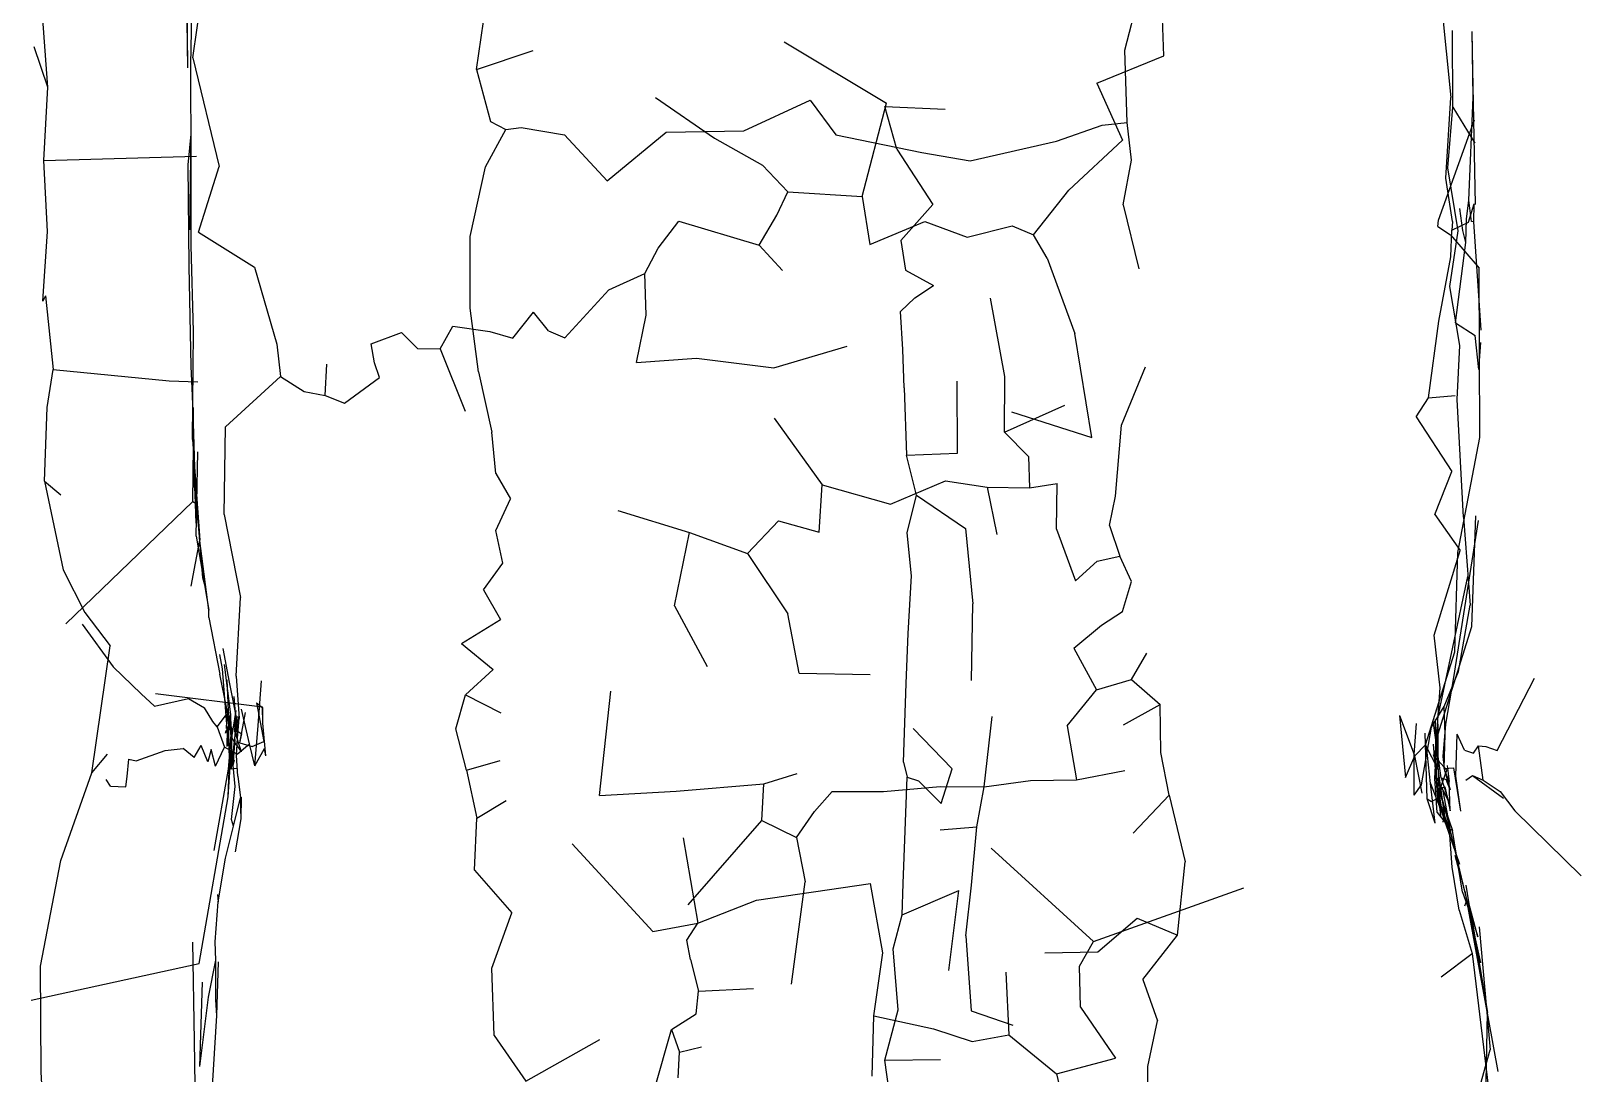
# Model space of a CAD drawing. Extents: x -23.69 to -18.88, y 7.28 to 15.42.
# Drawn here: x -23.683 to -18.981, y 8.865 to 12.029 of the extents above; entities that cross this region are included whole.
import ezdxf

# ---------------------------------------------------------------- set-up
doc = ezdxf.new("R2010")
doc.units = 0

msp = doc.modelspace()

# ---------------------------------------------------------------- linework, layer by layer
at = {"layer": 'SKELETON'}
for p, q in [((-23.1919, 11.947, -1.0548), (-23.1434, 12.2904, -1.0646)), ((-23.2079, 11.9171, 1.2918), (-23.21, 12.2722, 1.0966)), ((-23.1983, 11.9255, 3.832), (-23.194, 12.1786, 3.8315)), ((-20.3648, 11.9702, 2.918), (-20.321, 12.1403, 2.9093)), ((-23.6321, 11.8585, 2.8928), (-23.6503, 12.1059, 2.9352)), ((-23.2079, 11.9171, 1.2918), (-23.2102, 12.1296, 1.7333)), ((-22.3316, 11.9114, 2.9183), (-22.3031, 12.1056, 2.9314)), ((-19.4041, 12.1079, -1.0695), (-19.3756, 11.8268, -1.0586)), ((-20.2463, 11.9532, -1.0692), (-20.2502, 12.0665, -1.0643)), ((-21.3979, 11.9954, -1.4444), (-21.0875, 11.8102, -1.1165)), ((-19.3693, 11.7974, 4.01), (-19.37, 12.0297, 4.0156)), ((-19.3081, 11.827, 0.3056), (-19.3107, 12.0274, 0.5395)), ((-19.3092, 11.9119, 0.917), (-19.3107, 12.0274, 0.5395)), ((-23.6321, 11.8585, 2.8928), (-23.6741, 11.981, 2.7043)), ((-23.1919, 11.947, -1.0548), (-23.1121, 11.6175, -1.0424)), ((-22.3316, 11.9114, 2.9183), (-22.1601, 11.9697, 3.0051)), ((-20.4494, 11.8704, -1.1041), (-20.2463, 11.9532, -1.0692)), ((-20.358, 11.7515, 2.9255), (-20.3648, 11.9702, 2.918)), ((-23.1978, 11.6283, 3.8238), (-23.1983, 11.9255, 3.832)), ((-22.3316, 11.9114, 2.9183), (-22.2891, 11.7546, 2.9334)), ((-19.3011, 11.5024, 0.9651), (-19.3092, 11.9119, 0.917)), ((-23.644, 11.6361, 2.8916), (-23.6321, 11.8585, 2.8928)), ((-20.4494, 11.8704, -1.1041), (-20.3718, 11.6973, -1.0905)), ((-21.7888, 11.8272, -1.0989), (-21.6098, 11.7032, -1.1014)), ((-21.5202, 11.726, 3.1492), (-21.3194, 11.8189, 3.1268)), ((-21.3194, 11.8189, 3.1268), (-21.2412, 11.7138, 3.1051)), ((-21.1614, 11.5269, -1.1165), (-21.0875, 11.8102, -1.1165)), ((-19.3904, 11.5826, -1.0253), (-19.3756, 11.8268, -1.0586)), ((-19.3211, 11.5155, 0.2401), (-19.3081, 11.827, 0.3056)), ((-21.0564, 11.6704, 2.55), (-21.0929, 11.7995, 2.5018)), ((-21.0929, 11.7995, 2.5018), (-20.9102, 11.7918, 2.5948)), ((-19.4129, 11.4548, 2.7333), (-19.3041, 11.759, 3.2614)), ((-19.3848, 11.6132, 4.0312), (-19.3693, 11.7974, 4.01)), ((-19.3693, 11.7974, 4.01), (-19.3026, 11.6887, 3.8394)), ((-23.2061, 11.6226, 0.9108), (-23.1974, 11.7158, 0.392)), ((-23.201, 11.4253, 0.1826), (-23.1974, 11.7158, 0.392)), ((-22.3042, 11.6167, 2.9221), (-22.243, 11.7294, 2.9548)), ((-22.2891, 11.7546, 2.9334), (-22.243, 11.7294, 2.9548)), ((-22.243, 11.7294, 2.9548), (-22.196, 11.736, 2.9762)), ((-22.196, 11.736, 2.9762), (-22.0643, 11.7137, 3.0307)), ((-22.0643, 11.7137, 3.0307), (-21.9353, 11.5738, 3.0721)), ((-21.9353, 11.5738, 3.0721), (-21.7562, 11.7221, 3.1093)), ((-21.7562, 11.7221, 3.1093), (-21.5202, 11.726, 3.1492)), ((-21.2412, 11.7138, 3.1051), (-20.9804, 11.6601, 3.028)), ((-20.5718, 11.694, 2.9632), (-20.4339, 11.7433, 2.9366)), ((-20.4339, 11.7433, 2.9366), (-20.358, 11.7515, 2.9255)), ((-20.3448, 11.637, 2.9151), (-20.358, 11.7515, 2.9255)), ((-21.6098, 11.7032, -1.1014), (-21.4642, 11.6213, -1.1082)), ((-21.0564, 11.6704, 2.55), (-20.9476, 11.5022, 2.6031)), ((-20.834, 11.6349, 2.9796), (-20.5718, 11.694, 2.9632)), ((-20.5348, 11.546, -1.0737), (-20.3718, 11.6973, -1.0905)), ((-23.644, 11.6361, 2.8916), (-23.1812, 11.6487, 2.8718)), ((-23.6335, 11.4209, 2.8607), (-23.644, 11.6361, 2.8916)), ((-23.2037, 11.3152, 1.2582), (-23.2061, 11.6226, 0.9108)), ((-23.1979, 11.3779, 3.8463), (-23.1978, 11.6283, 3.8238)), ((-23.1748, 11.4184, -0.9169), (-23.1121, 11.6175, -1.0424)), ((-22.3506, 11.4054, 2.8845), (-22.3042, 11.6167, 2.9221)), ((-21.4642, 11.6213, -1.1082), (-21.3869, 11.5405, -1.1115)), ((-20.9804, 11.6601, 3.028), (-20.834, 11.6349, 2.9796)), ((-20.3696, 11.5015, 2.8988), (-20.3448, 11.637, 2.9151)), ((-19.3709, 11.4507, -0.9912), (-19.3904, 11.5826, -1.0253)), ((-19.3534, 11.4227, 4.0349), (-19.3848, 11.6132, 4.0312)), ((-21.4207, 11.4695, -1.1014), (-21.3869, 11.5405, -1.1115)), ((-21.3869, 11.5405, -1.1115), (-21.1614, 11.5269, -1.1165)), ((-21.1614, 11.5269, -1.1165), (-21.1379, 11.3806, -1.0885)), ((-20.6416, 11.4104, -1.0892), (-20.5348, 11.546, -1.0737)), ((-21.0443, 11.3929, 2.5567), (-20.9476, 11.5022, 2.6031)), ((-20.3696, 11.5015, 2.8988), (-20.3223, 11.3069, 2.8755)), ((-19.339, 11.4239, 0.3376), (-19.3484, 11.4904, 0.3652)), ((-19.3276, 11.4582, 0.2603), (-19.3211, 11.5155, 0.2401)), ((-19.3221, 11.4489, -0.6637), (-19.305, 11.504, -0.4352)), ((-19.3127, 11.451, -0.0254), (-19.3211, 11.5155, 0.2401)), ((-19.3056, 11.4498, -0.2118), (-19.305, 11.504, -0.4352)), ((-21.7805, 11.37, -1.0699), (-21.7178, 11.4516, -1.075)), ((-21.7178, 11.4516, -1.075), (-21.4744, 11.3792, -1.0803)), ((-21.4744, 11.3792, -1.0803), (-21.4207, 11.4695, -1.1014)), ((-21.1379, 11.3806, -1.0885), (-20.9711, 11.4504, -1.1048)), ((-20.9711, 11.4504, -1.1048), (-20.8428, 11.403, -1.0925)), ((-20.8428, 11.403, -1.0925), (-20.7064, 11.4381, -1.0934)), ((-20.7064, 11.4381, -1.0934), (-20.6416, 11.4104, -1.0892)), ((-19.415, 11.4354, 2.7225), (-19.4129, 11.4548, 2.7333)), ((-19.415, 11.4354, 2.7225), (-19.3765, 11.4101, 2.6885)), ((-19.3709, 11.4507, -0.9912), (-19.3728, 11.4245, -0.9397)), ((-19.3728, 11.4245, -0.9397), (-19.3221, 11.4489, -0.6637)), ((-19.3304, 11.3875, 0.2961), (-19.3276, 11.4582, 0.2603)), ((-19.3056, 11.4498, -0.2118), (-19.3127, 11.451, -0.0254)), ((-19.2836, 11.1209, -0.0946), (-19.3056, 11.4498, -0.2118)), ((-23.6478, 11.2089, 2.9098), (-23.6335, 11.4209, 2.8607)), ((-23.1748, 11.4184, -0.9169), (-23.0058, 11.3124, -1.0539)), ((-22.3506, 11.1882, 2.8769), (-22.3506, 11.4054, 2.8845)), ((-21.0443, 11.3929, 2.5567), (-21.0306, 11.3032, 2.576)), ((-20.5998, 11.3394, -1.0832), (-20.6416, 11.4104, -1.0892)), ((-19.3785, 11.2535, 4.0122), (-19.3534, 11.4227, 4.0349)), ((-19.3765, 11.4101, 2.6885), (-19.2894, 11.3095, 2.7085)), ((-19.3752, 11.3439, -1.0011), (-19.3728, 11.4245, -0.9397)), ((-19.3611, 11.1437, 0.439), (-19.3304, 11.3875, 0.2961)), ((-19.3304, 11.3875, 0.2961), (-19.339, 11.4239, 0.3376)), ((-23.1906, 11.1176, 3.8277), (-23.1979, 11.3779, 3.8463)), ((-21.821, 11.2935, -1.0505), (-21.7805, 11.37, -1.0699)), ((-21.4744, 11.3792, -1.0803), (-21.403, 11.3025, -1.105)), ((-20.5998, 11.3394, -1.0832), (-20.5165, 11.1111, -1.0945)), ((-19.4121, 11.1489, -1.064), (-19.3752, 11.3439, -1.0011)), ((-23.1974, 11.0105, 0.9758), (-23.2037, 11.3152, 1.2582)), ((-23.0058, 11.3124, -1.0539), (-22.9378, 11.0792, -1.048)), ((-21.93, 11.2433, -0.9812), (-21.821, 11.2935, -1.0505)), ((-21.8173, 11.167, -1.0735), (-21.821, 11.2935, -1.0505)), ((-21.0306, 11.3032, 2.576), (-20.9447, 11.2564, 2.6105)), ((-19.2875, 10.796, 2.4899), (-19.2894, 11.3095, 2.7085)), ((-22.0642, 11.098, -0.9816), (-21.93, 11.2433, -0.9812)), ((-21.0023, 11.2189, 2.5903), (-20.9447, 11.2564, 2.6105)), ((-19.348, 11.0745, 4.0476), (-19.3785, 11.2535, 4.0122)), ((-23.639, 11.2249, 2.8022), (-23.6478, 11.2089, 2.9098)), ((-23.639, 11.2249, 2.8022), (-23.6164, 11.0022, 2.7093)), ((-21.0458, 11.1783, 2.5696), (-21.0023, 11.2189, 2.5903)), ((-20.7288, 10.981, 3.0071), (-20.7723, 11.2183, 2.999)), ((-22.3259, 10.9947, 2.8708), (-22.3506, 11.1882, 2.8769)), ((-22.2214, 11.0974, -1.0482), (-22.1591, 11.1754, -1.0499)), ((-22.1135, 11.1187, -1.0211), (-22.1591, 11.1754, -1.0499)), ((-21.8463, 11.0229, -1.0431), (-21.8173, 11.167, -1.0735)), ((-21.0385, 11.0627, 2.5789), (-21.0458, 11.1783, 2.5696)), ((-19.4434, 10.9159, -1.0946), (-19.4121, 11.1489, -1.064)), ((-23.1939, 10.7891, 3.8288), (-23.1906, 11.1176, 3.8277)), ((-22.6511, 11.0801, -1.0627), (-22.5595, 11.1145, -1.0693)), ((-22.5595, 11.1145, -1.0693), (-22.5109, 11.0652, -1.0717)), ((-22.4419, 11.065, -1.0679), (-22.4031, 11.1338, -1.0636)), ((-22.4031, 11.1338, -1.0636), (-22.2912, 11.1168, -1.0606)), ((-22.2912, 11.1168, -1.0606), (-22.2214, 11.0974, -1.0482)), ((-22.1135, 11.1187, -1.0211), (-22.0642, 11.098, -0.9816)), ((-20.4646, 10.7956, -1.0983), (-20.5165, 11.1111, -1.0945)), ((-19.3611, 11.1437, 0.439), (-19.3013, 11.1046, 0.6)), ((-19.2906, 11.0022, 0.8697), (-19.3013, 11.1046, 0.6)), ((-22.9378, 11.0792, -1.048), (-22.9262, 10.9811, -1.0503)), ((-22.641, 11.0219, -1.0688), (-22.6511, 11.0801, -1.0627)), ((-22.5109, 11.0652, -1.0717), (-22.4419, 11.065, -1.0679)), ((-22.4419, 11.065, -1.0679), (-22.3658, 10.8757, -1.0837)), ((-21.4298, 11.007, -1.0985), (-21.2069, 11.0726, -1.1056)), ((-21.0337, 10.9458, 2.5816), (-21.0385, 11.0627, 2.5789)), ((-19.3567, 10.9105, 4.0124), (-19.348, 11.0745, 4.0476)), ((-19.2906, 11.0022, 0.8697), (-19.2849, 11.0841, 1.2383)), ((-23.1937, 10.9226, 0.7718), (-23.1974, 11.0105, 0.9758)), ((-22.7905, 10.9229, -1.0585), (-22.7856, 11.0183, -1.0614)), ((-22.6257, 10.9779, -1.0638), (-22.641, 11.0219, -1.0688)), ((-21.8463, 11.0229, -1.0431), (-21.6639, 11.0367, -1.0667)), ((-21.6639, 11.0367, -1.0667), (-21.4298, 11.007, -1.0985)), ((-20.3748, 10.8333, 2.9119), (-20.3016, 11.0102, 2.8809)), ((-23.6343, 10.8867, 2.8903), (-23.6164, 11.0022, 2.7093)), ((-23.6164, 11.0022, 2.7093), (-23.2645, 10.9676, 2.6602)), ((-23.2645, 10.9676, 2.6602), (-23.1768, 10.9641, 2.2658)), ((-23.0936, 10.8276, -0.8937), (-22.9262, 10.9811, -1.0503)), ((-22.9262, 10.9811, -1.0503), (-22.8547, 10.935, -1.0495)), ((-22.7326, 10.9, -1.0547), (-22.6257, 10.9779, -1.0638)), ((-22.3259, 10.9947, 2.8708), (-22.2855, 10.812, 2.8885)), ((-20.8719, 10.7479, 2.707), (-20.8733, 10.9665, 2.6764)), ((-20.7302, 10.8118, 3.0269), (-20.7288, 10.981, 3.0071)), ((-23.1892, 10.8076, 0.6988), (-23.1937, 10.9226, 0.7718)), ((-22.8547, 10.935, -1.0495), (-22.7905, 10.9229, -1.0585)), ((-22.7905, 10.9229, -1.0585), (-22.7326, 10.9, -1.0547)), ((-21.0337, 10.9458, 2.5816), (-21.0275, 10.7419, 2.5985)), ((-19.4807, 10.8581, -1.0694), (-19.4434, 10.9159, -1.0946)), ((-19.4434, 10.9159, -1.0946), (-19.3628, 10.9226, -1.0687)), ((-19.3372, 10.5537, 4.0268), (-19.3567, 10.9105, 4.0124)), ((-23.6422, 10.6636, 2.9056), (-23.6343, 10.8867, 2.8903)), ((-23.1908, 10.6684, 0.4279), (-23.1906, 10.8866, 0.4751)), ((-20.7302, 10.8118, 3.0269), (-20.5464, 10.8942, 3.0018)), ((-20.7087, 10.8733, -1.103), (-20.4646, 10.7956, -1.0983)), ((-23.0974, 10.5619, -1.0118), (-23.0936, 10.8276, -0.8937)), ((-21.4289, 10.8539, 3.1524), (-21.2832, 10.6519, 3.1405)), ((-20.393, 10.6175, 2.9472), (-20.3748, 10.8333, 2.9119)), ((-19.4807, 10.8581, -1.0694), (-19.373, 10.6922, -1.0643)), ((-23.1939, 10.7891, 3.8288), (-23.1709, 10.4844, 3.8369)), ((-23.1856, 10.6701, 0.6309), (-23.1892, 10.8076, 0.6988)), ((-22.273, 10.6869, 2.9009), (-22.2855, 10.812, 2.8885)), ((-20.7302, 10.8118, 3.0269), (-20.6574, 10.7382, 3.0204)), ((-19.3544, 10.4469, 2.5361), (-19.2875, 10.796, 2.4899)), ((-23.192, 10.6015, 1.3527), (-23.1902, 10.7691, 1.716)), ((-23.1823, 10.5356, 1.9757), (-23.1902, 10.7691, 1.716)), ((-23.1822, 10.4963, -0.1286), (-23.1775, 10.7523, -0.1664)), ((-21.0275, 10.7419, 2.5985), (-20.8719, 10.7479, 2.707)), ((-20.9963, 10.621, 2.6308), (-21.0275, 10.7419, 2.5985)), ((-20.6574, 10.7382, 3.0204), (-20.6539, 10.6434, 3.0254)), ((-22.273, 10.6869, 2.9009), (-22.2285, 10.6096, 2.9246)), ((-19.4242, 10.5626, -1.0802), (-19.373, 10.6922, -1.0643)), ((-23.6422, 10.6636, 2.9056), (-23.5857, 10.3939, 2.876)), ((-23.6422, 10.6636, 2.9056), (-23.5925, 10.6221, 2.6292)), ((-23.1908, 10.6684, 0.4279), (-23.1856, 10.6701, 0.6309)), ((-23.1908, 10.6684, 0.4279), (-23.1725, 10.4901, 0.2638)), ((-23.1856, 10.6701, 0.6309), (-23.1803, 10.5946, 0.8864)), ((-21.2924, 10.5084, 3.1369), (-21.2832, 10.6519, 3.1405)), ((-21.2832, 10.6519, 3.1405), (-21.0758, 10.5931, 3.0936)), ((-21.0758, 10.5931, 3.0936), (-20.9085, 10.6642, 3.0819)), ((-20.9085, 10.6642, 3.0819), (-20.782, 10.6447, 3.044)), ((-20.782, 10.6447, 3.044), (-20.753, 10.5017, 3.0305)), ((-20.782, 10.6447, 3.044), (-20.6539, 10.6434, 3.0254)), ((-20.6539, 10.6434, 3.0254), (-20.5696, 10.6563, 3.0092)), ((-20.5716, 10.5176, 3.0045), (-20.5696, 10.6563, 3.0092)), ((-23.5781, 10.2309, 1.5705), (-23.192, 10.6015, 1.3527)), ((-23.192, 10.6015, 1.3527), (-23.1803, 10.5946, 0.8864)), ((-23.1621, 10.3695, 0.836), (-23.1803, 10.5946, 0.8864)), ((-22.2733, 10.5135, 2.8993), (-22.2285, 10.6096, 2.9246)), ((-21.025, 10.5064, 2.5985), (-20.9963, 10.621, 2.6308)), ((-20.9963, 10.621, 2.6308), (-20.8478, 10.5195, 2.7178)), ((-20.4114, 10.5287, 2.9595), (-20.393, 10.6175, 2.9472)), ((-23.0974, 10.5619, -1.0118), (-23.0474, 10.3103, -0.8751)), ((-21.9028, 10.5739, 3.0753), (-21.6852, 10.5078, 3.1299)), ((-21.5091, 10.4442, 3.1489), (-21.4153, 10.5427, 3.1551)), ((-21.4153, 10.5427, 3.1551), (-21.2924, 10.5084, 3.1369)), ((-19.4242, 10.5626, -1.0802), (-19.347, 10.4531, -1.0681)), ((-19.3663, 10.0675, 1.3249), (-19.2921, 10.5443, 1.2597)), ((-19.3372, 10.5537, 4.0268), (-19.3166, 10.2874, 4.0305)), ((-19.3118, 10.2228, 0.305), (-19.2992, 10.5584, 0.2816)), ((-23.1822, 10.4963, -0.1286), (-23.1435, 10.2723, 0.1221)), ((-23.1435, 10.2723, 0.1221), (-23.1725, 10.4901, 0.2638)), ((-22.2518, 10.4144, 2.9094), (-22.2733, 10.5135, 2.8993)), ((-21.7307, 10.2855, 3.1211), (-21.6852, 10.5078, 3.1299)), ((-21.6852, 10.5078, 3.1299), (-21.5091, 10.4442, 3.1489)), ((-21.012, 10.3758, 2.6155), (-21.025, 10.5064, 2.5985)), ((-20.8478, 10.5195, 2.7178), (-20.8254, 10.2912, 2.7318)), ((-20.5716, 10.5176, 3.0045), (-20.5147, 10.3613, 2.9967)), ((-20.4114, 10.5287, 2.9595), (-20.3803, 10.4353, 2.9543)), ((-23.1973, 10.3446, 3.8432), (-23.1709, 10.4844, 3.8369)), ((-21.5091, 10.4442, 3.1489), (-21.3872, 10.2613, 3.1602)), ((-19.4257, 10.1959, -0.9914), (-19.347, 10.4531, -1.0681)), ((-19.3639, 10.1454, 2.5211), (-19.3544, 10.4469, 2.5361)), ((-23.5857, 10.3939, 2.876), (-23.5202, 10.2646, 2.7383)), ((-22.3101, 10.3334, 2.895), (-22.2518, 10.4144, 2.9094)), ((-20.5147, 10.3613, 2.9967), (-20.4485, 10.4208, 2.9775)), ((-20.4485, 10.4208, 2.9775), (-20.3803, 10.4353, 2.9543)), ((-20.3443, 10.359, 2.9395), (-20.3803, 10.4353, 2.9543)), ((-23.1549, 10.3443, 0.6095), (-23.1621, 10.3695, 0.836)), ((-21.0224, 10.201, 2.5972), (-21.012, 10.3758, 2.6155)), ((-20.3717, 10.2678, 2.9547), (-20.3443, 10.359, 2.9395)), ((-19.415, 9.9458, 0.9234), (-19.3243, 10.3744, 0.7914)), ((-23.0606, 10.072, -0.8758), (-23.0474, 10.3103, -0.8751)), ((-22.3101, 10.3334, 2.895), (-22.2593, 10.2441, 2.915)), ((-23.5202, 10.2646, 2.7383), (-23.4437, 10.1635, 2.855)), ((-23.1434, 10.2494, 0.2886), (-23.1435, 10.2723, 0.1221)), ((-21.7307, 10.2855, 3.1211), (-21.6322, 10.1011, 3.1756)), ((-21.353, 10.0805, 3.1561), (-21.3872, 10.2613, 3.1602)), ((-20.83, 10.0585, 2.7307), (-20.8254, 10.2912, 2.7318)), ((-20.4352, 10.2261, 2.9748), (-20.3717, 10.2678, 2.9547)), ((-19.3522, 10.0857, 4.0295), (-19.3166, 10.2874, 4.0305)), ((-23.5286, 10.2299, 4.8118), (-23.434, 10.0996, 4.483)), ((-23.1434, 10.2494, 0.2886), (-23.1101, 10.0777, 0.3055)), ((-22.3772, 10.1712, 2.8854), (-22.2593, 10.2441, 2.915)), ((-20.5196, 10.1568, 2.9997), (-20.4352, 10.2261, 2.9748)), ((-19.4147, 9.8936, 0.505), (-19.3118, 10.2228, 0.305)), ((-23.4987, 9.7785, 2.9395), (-23.4437, 10.1635, 2.855)), ((-22.3772, 10.1712, 2.8854), (-22.2812, 10.092, 2.9228)), ((-21.0285, 10.0496, 2.5965), (-21.0224, 10.201, 2.5972)), ((-19.4084, 10.0363, -0.984), (-19.4257, 10.1959, -0.9914)), ((-23.1026, 10.0938, 1.1622), (-23.1109, 10.1373, 1.0341)), ((-23.0816, 10.0536, 0.0621), (-23.1002, 10.1561, -0.1311)), ((-20.5196, 10.1568, 2.9997), (-20.4507, 10.0307, 2.9833)), ((-20.3441, 10.0613, 2.9484), (-20.2976, 10.1412, 2.9298)), ((-19.4523, 9.8639, 2.6519), (-19.3639, 10.1454, 2.5211)), ((-23.434, 10.0996, 4.483), (-23.3488, 10.0184, 4.3731)), ((-23.0893, 9.9726, 0.3765), (-23.1101, 10.0777, 0.3055)), ((-23.0881, 9.913, 1.1581), (-23.1026, 10.0938, 1.1622)), ((-23.0769, 9.9555, 0.9322), (-23.0968, 10.107, 0.8338)), ((-23.0606, 10.072, -0.8758), (-23.0523, 9.9435, -0.8665)), ((-22.3648, 10.0153, 2.8975), (-22.2812, 10.092, 2.9228)), ((-21.353, 10.0805, 3.1561), (-21.1378, 10.0765, 3.1146)), ((-19.3962, 9.9793, 3.8837), (-19.3522, 10.0857, 4.0295)), ((-19.3908, 9.9257, 1.4334), (-19.3663, 10.0675, 1.3249)), ((-19.2346, 9.8458, 4.6057), (-19.1215, 10.0654, 4.9978)), ((-23.3089, 9.9811, 4.2589), (-23.3488, 10.0184, 4.3731)), ((-23.3053, 10.0191, 2.8687), (-22.9806, 9.9788, 2.9692)), ((-23.0843, 9.9677, 0.5368), (-23.0885, 10.0608, 0.654)), ((-23.0583, 9.9366, -0.0433), (-23.0816, 10.0536, 0.0621)), ((-22.9941, 9.9222, 3.2594), (-22.9841, 10.0577, 3.2354)), ((-21.959, 9.7097, 3.0538), (-21.9245, 10.0261, 3.0697)), ((-21.0361, 9.8105, 2.5983), (-21.0285, 10.0496, 2.5965)), ((-20.5393, 9.921, 2.9983), (-20.4507, 10.0307, 2.9833)), ((-20.4507, 10.0307, 2.9833), (-20.3441, 10.0613, 2.9484)), ((-20.3441, 10.0613, 2.9484), (-20.2578, 9.9854, 2.9212)), ((-19.4235, 9.8257, -0.8949), (-19.4084, 10.0363, -0.984)), ((-23.3089, 9.9811, 4.2589), (-23.2059, 10.0037, 4.0143)), ((-23.2059, 10.0037, 4.0143), (-23.1573, 9.9754, 3.9443)), ((-23.1319, 9.9347, 3.854), (-23.1573, 9.9754, 3.9443)), ((-23.0824, 9.9143, 0.2674), (-23.0893, 9.9726, 0.3765)), ((-23.0893, 9.9726, 0.3765), (-23.0882, 9.9547, 0.456)), ((-23.0566, 9.884, -0.6972), (-23.0665, 10.01, -0.5264)), ((-23.02, 9.8662, 3.5214), (-23.0449, 9.9717, 3.5704)), ((-22.9995, 9.9907, 2.6238), (-22.9766, 9.8733, 2.7008)), ((-22.9995, 9.9907, 2.6238), (-22.9796, 9.976, 2.7959)), ((-22.9798, 9.929, 2.9183), (-22.9806, 9.9788, 2.9692)), ((-22.9798, 9.929, 2.9183), (-22.9796, 9.976, 2.7959)), ((-22.394, 9.9124, 2.8897), (-22.3648, 10.0153, 2.8975)), ((-22.3648, 10.0153, 2.8975), (-22.2581, 9.9602, 2.9432)), ((-20.3691, 9.9238, 2.9541), (-20.2578, 9.9854, 2.9212)), ((-20.2557, 9.84, 2.9116), (-20.2578, 9.9854, 2.9212)), ((-19.4343, 9.9174, 3.7385), (-19.3962, 9.9793, 3.8837)), ((-19.3923, 9.895, 3.9697), (-19.3962, 9.9793, 3.8837)), ((-23.1189, 9.9181, 3.8069), (-23.1319, 9.9347, 3.854)), ((-23.1189, 9.9181, 3.8069), (-23.0902, 9.9552, 3.734)), ((-23.0904, 9.9132, 0.4609), (-23.0882, 9.9547, 0.456)), ((-23.0882, 9.9547, 0.456), (-23.0843, 9.9677, 0.5368)), ((-23.0867, 9.9056, 0.9853), (-23.0769, 9.9555, 0.9322)), ((-23.0804, 9.9283, 0.5434), (-23.0843, 9.9677, 0.5368)), ((-23.0727, 9.9086, 0.0503), (-23.0829, 9.9421, 0.1509)), ((-23.0824, 9.9143, 0.2674), (-23.0829, 9.9421, 0.1509)), ((-23.0804, 9.9283, 0.5434), (-23.0772, 9.8875, 0.5539)), ((-23.0758, 9.9142, 0.877), (-23.0769, 9.9555, 0.9322)), ((-23.0742, 9.8857, 1.7758), (-23.0614, 9.9673, 1.681)), ((-23.0727, 9.9086, 0.0503), (-23.0583, 9.9366, -0.0433)), ((-23.0652, 9.9027, 2.0053), (-23.0628, 9.9484, 2.0779)), ((-23.0628, 9.9484, 2.0779), (-23.0541, 9.9489, 2.1785)), ((-23.0615, 9.9119, -0.1904), (-23.0583, 9.9366, -0.0433)), ((-23.0568, 9.9052, 2.196), (-23.0541, 9.9489, 2.1785)), ((-23.0566, 9.884, -0.6972), (-23.0523, 9.9435, -0.8665)), ((-23.05, 9.8694, 2.3795), (-23.0331, 9.9616, 2.3846)), ((-22.9714, 9.8303, 2.9275), (-22.9798, 9.929, 2.9183)), ((-20.7915, 9.7356, 3.0531), (-20.7671, 9.949, 3.0351)), ((-19.531, 9.9523, 3.0664), (-19.5127, 9.764, 2.9816)), ((-19.531, 9.9523, 3.0664), (-19.4866, 9.8339, 3.2537)), ((-19.4866, 9.8339, 3.2537), (-19.4794, 9.928, 3.4221)), ((-19.4045, 9.7636, 1.7827), (-19.429, 9.936, 1.8736)), ((-19.4195, 9.7633, 2.0873), (-19.422, 9.9403, 2.167)), ((-19.4126, 9.7406, 0.8919), (-19.415, 9.9458, 0.9234)), ((-19.4142, 9.9076, 1.1297), (-19.415, 9.9458, 0.9234)), ((-19.3986, 9.8284, 1.4996), (-19.3908, 9.9257, 1.4334)), ((-23.1189, 9.9181, 3.8069), (-23.0966, 9.8563, 3.7577)), ((-23.0881, 9.913, 1.1581), (-23.0934, 9.8987, 1.2807)), ((-23.0934, 9.8987, 1.2807), (-23.0916, 9.9073, 1.3273)), ((-23.0916, 9.9073, 1.3273), (-23.0842, 9.904, 1.4238)), ((-23.0885, 9.8585, 1.0165), (-23.0873, 9.9096, 1.0778)), ((-23.0885, 9.8585, 1.0165), (-23.0867, 9.9056, 0.9853)), ((-23.0856, 9.86, 1.1556), (-23.0881, 9.913, 1.1581)), ((-23.0873, 9.9096, 1.0778), (-23.0881, 9.913, 1.1581)), ((-23.0842, 9.904, 1.4238), (-23.0868, 9.8977, 1.4966)), ((-23.0849, 9.868, 0.2538), (-23.0865, 9.8898, 0.364)), ((-23.0849, 9.868, 0.2538), (-23.0824, 9.9143, 0.2674)), ((-23.0809, 9.8258, 1.4493), (-23.0842, 9.904, 1.4238)), ((-23.0789, 9.8646, 0.6278), (-23.0772, 9.8875, 0.5539)), ((-23.0748, 9.855, 0.8652), (-23.0758, 9.9142, 0.877)), ((-23.0752, 9.7894, 0.0792), (-23.0727, 9.9086, 0.0503)), ((-23.075, 9.8216, 1.6718), (-23.0742, 9.8857, 1.7758)), ((-23.0612, 9.8642, 1.8493), (-23.0742, 9.8857, 1.7758)), ((-23.0736, 9.7995, -0.2266), (-23.0615, 9.9119, -0.1904)), ((-23.07, 9.8006, -0.3975), (-23.0644, 9.8795, -0.3787)), ((-23.0652, 9.9027, 2.0053), (-23.0457, 9.8426, 1.9838)), ((-23.0604, 9.8313, -0.618), (-23.0566, 9.884, -0.6972)), ((-23.0568, 9.9052, 2.196), (-23.0437, 9.8969, 2.2867)), ((-23.05, 9.8694, 2.3795), (-23.0437, 9.8969, 2.2867)), ((-23.0046, 9.7998, 3.3549), (-22.9941, 9.9222, 3.2594)), ((-22.3617, 9.7863, 2.8979), (-22.394, 9.9124, 2.8897)), ((-21.0072, 9.9131, 2.6389), (-20.8889, 9.7907, 2.6948)), ((-20.5393, 9.921, 2.9983), (-20.511, 9.7578, 2.9885)), ((-19.4646, 9.7417, 3.5758), (-19.4343, 9.9174, 3.7385)), ((-19.4474, 9.6997, -0.2648), (-19.453, 9.8988, -0.2295)), ((-19.4244, 9.7616, 0.5992), (-19.4147, 9.8936, 0.505)), ((-19.4244, 9.7616, 0.5992), (-19.418, 9.876, 0.7086)), ((-19.4151, 9.798, 0.3517), (-19.4147, 9.8936, 0.505)), ((-19.3953, 9.7913, 3.9469), (-19.3923, 9.895, 3.9697)), ((-19.3599, 9.7681, 4.1656), (-19.3566, 9.8954, 4.2188)), ((-19.3341, 9.8471, 4.309), (-19.3566, 9.8954, 4.2188)), ((-23.4987, 9.7785, 2.9395), (-23.4512, 9.8353, 2.8041)), ((-23.3644, 9.815, 4.433), (-23.276, 9.8459, 4.2423)), ((-23.276, 9.8459, 4.2423), (-23.2219, 9.8528, 4.1309)), ((-23.188, 9.8249, 4.0646), (-23.2219, 9.8528, 4.1309)), ((-23.188, 9.8249, 4.0646), (-23.1671, 9.8611, 4.0025)), ((-23.1464, 9.8115, 3.9499), (-23.1671, 9.8611, 4.0025)), ((-23.1372, 9.849, 3.8677), (-23.1464, 9.8115, 3.9499)), ((-23.1237, 9.7989, 3.8187), (-23.1372, 9.849, 3.8677)), ((-23.1237, 9.7989, 3.8187), (-23.0966, 9.8563, 3.7577)), ((-23.0583, 9.8355, 3.6348), (-23.0966, 9.8563, 3.7577)), ((-23.0857, 9.7053, 0.7003), (-23.0789, 9.8646, 0.6278)), ((-23.0857, 9.7053, 0.7003), (-23.0748, 9.855, 0.8652)), ((-23.0809, 9.8258, 1.4493), (-23.0785, 9.8418, 1.5267)), ((-23.0785, 9.8418, 1.5267), (-23.075, 9.8216, 1.6718)), ((-23.0612, 9.8642, 1.8493), (-23.0457, 9.8426, 1.9838)), ((-23.0561, 9.7681, -0.6408), (-23.0604, 9.8313, -0.618)), ((-23.0583, 9.8355, 3.6348), (-23.02, 9.8662, 3.5214)), ((-23.05, 9.8694, 2.3795), (-23.0127, 9.8582, 2.5097)), ((-23.0046, 9.7998, 3.3549), (-23.02, 9.8662, 3.5214)), ((-23.0127, 9.8582, 2.5097), (-22.9766, 9.8733, 2.7008)), ((-23.0046, 9.7998, 3.3549), (-22.9748, 9.8526, 3.1256)), ((-22.9714, 9.8303, 2.9275), (-22.9748, 9.8526, 3.1256)), ((-20.2304, 9.711, 2.9075), (-20.2557, 9.84, 2.9116)), ((-19.5127, 9.764, 2.9816), (-19.4847, 9.8297, 2.7546)), ((-19.4872, 9.7105, 3.2584), (-19.4866, 9.8339, 3.2537)), ((-19.4847, 9.8297, 2.7546), (-19.4523, 9.8639, 2.6519)), ((-19.4621, 9.7169, 2.7166), (-19.4847, 9.8297, 2.7546)), ((-19.413, 9.7867, 2.4953), (-19.4523, 9.8639, 2.6519)), ((-19.4374, 9.7466, -0.5809), (-19.4489, 9.8597, -0.6116)), ((-19.4147, 9.7018, 0.1278), (-19.4286, 9.8654, 0.1607)), ((-19.413, 9.7867, 2.4953), (-19.4278, 9.8333, 2.4044)), ((-19.3341, 9.8471, 4.309), (-19.3065, 9.8382, 4.4281)), ((-19.3065, 9.8382, 4.4281), (-19.2919, 9.8605, 4.5215)), ((-19.2779, 9.7567, 4.5014), (-19.2919, 9.8605, 4.5215)), ((-19.2919, 9.8605, 4.5215), (-19.2693, 9.8585, 4.5863)), ((-19.2693, 9.8585, 4.5863), (-19.2346, 9.8458, 4.6057)), ((-23.3912, 9.767, 4.4905), (-23.3867, 9.8201, 4.4439)), ((-23.3867, 9.8201, 4.4439), (-23.3644, 9.815, 4.433)), ((-23.1272, 9.5428, 1.2215), (-23.084, 9.7901, 1.3658)), ((-23.084, 9.7901, 1.3658), (-23.0809, 9.8258, 1.4493)), ((-23.059, 9.792, -0.0763), (-23.0752, 9.7894, 0.0792)), ((-23.0736, 9.7995, -0.2266), (-23.0655, 9.8175, -0.3105)), ((-23.07, 9.8006, -0.3975), (-23.0655, 9.8175, -0.3105)), ((-23.0638, 9.7376, -0.3695), (-23.07, 9.8006, -0.3975)), ((-22.3617, 9.7863, 2.8979), (-22.2604, 9.8159, 2.9383)), ((-22.3617, 9.7863, 2.8979), (-22.3303, 9.6407, 2.8974)), ((-21.0361, 9.8105, 2.5983), (-21.0252, 9.7651, 2.6163)), ((-20.9222, 9.686, 2.6837), (-20.8889, 9.7907, 2.6948)), ((-20.511, 9.7578, 2.9885), (-20.3642, 9.7855, 2.949)), ((-19.4235, 9.8257, -0.8949), (-19.3876, 9.7863, -0.8837)), ((-19.3961, 9.6615, 0.318), (-19.4151, 9.798, 0.3517)), ((-19.4099, 9.7113, 2.5118), (-19.413, 9.7867, 2.4953)), ((-19.4107, 9.7211, -0.8512), (-19.3876, 9.7863, -0.8837)), ((-19.3937, 9.7839, 1.4879), (-19.3986, 9.8284, 1.4996)), ((-19.3953, 9.7913, 3.9469), (-19.366, 9.7934, 4.0517)), ((-19.3937, 9.7839, 1.4879), (-19.3779, 9.7272, 1.5236)), ((-19.3937, 9.7839, 1.4879), (-19.3808, 9.7518, 1.4508)), ((-19.3871, 9.8012, 1.4224), (-19.3808, 9.7518, 1.4508)), ((-19.3455, 9.6624, 4.0521), (-19.366, 9.7934, 4.0517)), ((-23.5926, 9.513, 2.9552), (-23.4987, 9.7785, 2.9395)), ((-23.4424, 9.7384, 4.5591), (-23.4551, 9.7581, 4.6214)), ((-23.4424, 9.7384, 4.5591), (-23.3961, 9.7358, 4.5615)), ((-23.3961, 9.7358, 4.5615), (-23.3912, 9.767, 4.4905)), ((-23.0755, 9.6373, -0.3368), (-23.0638, 9.7376, -0.3695)), ((-23.0561, 9.7681, -0.6408), (-23.0481, 9.7028, -0.6786)), ((-21.7257, 9.7234, 3.1106), (-21.4602, 9.7454, 3.1556)), ((-21.4658, 9.634, 3.1536), (-21.4602, 9.7454, 3.1556)), ((-21.4602, 9.7454, 3.1556), (-21.359, 9.7767, 3.1472)), ((-21.0967, 9.7224, 3.1156), (-20.9254, 9.7369, 3.0798)), ((-21.0311, 9.6029, 2.5905), (-21.0252, 9.7651, 2.6163)), ((-21.0252, 9.7651, 2.6163), (-20.9908, 9.7542, 2.6421)), ((-20.9908, 9.7542, 2.6421), (-20.9222, 9.686, 2.6837)), ((-20.9254, 9.7369, 3.0798), (-20.7915, 9.7356, 3.0531)), ((-20.8142, 9.6146, 3.047), (-20.7915, 9.7356, 3.0531)), ((-20.7915, 9.7356, 3.0531), (-20.6509, 9.7554, 3.009)), ((-20.6509, 9.7554, 3.009), (-20.511, 9.7578, 2.9885)), ((-19.4872, 9.7105, 3.2584), (-19.4646, 9.7417, 3.5758)), ((-19.4228, 9.6255, -0.4611), (-19.4374, 9.7466, -0.5809)), ((-19.4374, 9.7466, -0.5809), (-19.3848, 9.611, -0.7827)), ((-19.417, 9.658, 0.7109), (-19.4244, 9.7616, 0.5992)), ((-19.4059, 9.6493, 2.1783), (-19.4195, 9.7633, 2.0873)), ((-19.4195, 9.7633, 2.0873), (-19.3819, 9.6903, 1.8684)), ((-19.4126, 9.7406, 0.8919), (-19.3782, 9.6108, 0.9119)), ((-19.4045, 9.7636, 1.7827), (-19.3819, 9.6903, 1.8684)), ((-19.4045, 9.7636, 1.7827), (-19.3895, 9.758, 1.6044)), ((-19.4019, 9.734, 1.0988), (-19.3941, 9.736, 1.2831)), ((-19.3941, 9.736, 1.2831), (-19.3775, 9.6636, 1.3629)), ((-19.3779, 9.7272, 1.5236), (-19.3895, 9.758, 1.6044)), ((-19.3775, 9.6636, 1.3629), (-19.3808, 9.7518, 1.4508)), ((-19.3455, 9.6624, 4.0521), (-19.3599, 9.7681, 4.1656)), ((-19.3305, 9.7568, 4.3364), (-19.3103, 9.7707, 4.4326)), ((-19.3103, 9.7707, 4.4326), (-19.2779, 9.7567, 4.5014)), ((-19.3103, 9.7707, 4.4326), (-19.2155, 9.7021, 4.421)), ((-19.2779, 9.7567, 4.5014), (-19.2257, 9.722, 4.6117)), ((-23.1732, 9.2002, 0.6463), (-23.0857, 9.7053, 0.7003)), ((-23.0693, 9.6164, -0.5175), (-23.0481, 9.7028, -0.6786)), ((-23.0457, 9.6388, -0.7629), (-23.0481, 9.7028, -0.6786)), ((-23.0457, 9.6388, -0.7629), (-23.0444, 9.7044, -0.7765)), ((-22.3303, 9.6407, 2.8974), (-22.2422, 9.6942, 2.9353)), ((-21.959, 9.7097, 3.0538), (-21.7257, 9.7234, 3.1106)), ((-21.3063, 9.6616, 3.1455), (-21.2524, 9.7224, 3.1377)), ((-21.2524, 9.7224, 3.1377), (-21.0967, 9.7224, 3.1156)), ((-20.3393, 9.5951, 2.9218), (-20.2304, 9.711, 2.9075)), ((-20.2304, 9.711, 2.9075), (-20.1815, 9.5088, 2.8878)), ((-19.4228, 9.6255, -0.4611), (-19.4474, 9.6997, -0.2648)), ((-19.4474, 9.6997, -0.2648), (-19.4345, 9.6914, -0.0879)), ((-19.4345, 9.6914, -0.0879), (-19.4147, 9.7018, 0.1278)), ((-19.3917, 9.6247, 0.2322), (-19.4147, 9.7018, 0.1278)), ((-19.4059, 9.6493, 2.1783), (-19.4121, 9.7136, 2.4284)), ((-19.4034, 9.6759, 2.4776), (-19.4121, 9.7136, 2.4284)), ((-19.4107, 9.7211, -0.8512), (-19.3704, 9.6039, -0.8676)), ((-19.4034, 9.6759, 2.4776), (-19.4099, 9.7113, 2.5118)), ((-19.4019, 9.734, 1.0988), (-19.3782, 9.6108, 0.9119)), ((-19.2257, 9.722, 4.6117), (-19.1817, 9.6633, 4.7439)), ((-21.3611, 9.5829, 3.1514), (-21.3063, 9.6616, 3.1455)), ((-19.417, 9.658, 0.7109), (-19.3782, 9.6108, 0.9119)), ((-19.4034, 9.6759, 2.4776), (-19.38, 9.604, 2.475)), ((-19.3961, 9.6615, 0.318), (-19.3996, 9.6292, 0.4376)), ((-19.3917, 9.6247, 0.2322), (-19.3961, 9.6615, 0.318)), ((-19.1817, 9.6633, 4.7439), (-18.9806, 9.4665, 5.136)), ((-23.0937, 9.5202, -0.564), (-23.0693, 9.6164, -0.5175)), ((-23.0693, 9.6164, -0.5175), (-23.0755, 9.6373, -0.3368)), ((-23.0631, 9.5388, -0.8591), (-23.0457, 9.6388, -0.7629)), ((-22.3375, 9.4835, 2.8815), (-22.3303, 9.6407, 2.8974)), ((-21.6893, 9.3777, 3.1452), (-21.4658, 9.634, 3.1536)), ((-21.4658, 9.634, 3.1536), (-21.3611, 9.5829, 3.1514)), ((-21.0369, 9.4429, 2.5646), (-21.0311, 9.6029, 2.5905)), ((-20.9252, 9.606, 3.0675), (-20.8142, 9.6146, 3.047)), ((-20.8294, 9.4374, 3.0503), (-20.8142, 9.6146, 3.047)), ((-19.3917, 9.6247, 0.2322), (-19.3496, 9.5015, 0.2106)), ((-19.3704, 9.6039, -0.8676), (-19.3848, 9.611, -0.7827)), ((-19.3713, 9.4928, 2.5319), (-19.38, 9.604, 2.475)), ((-19.3332, 9.4197, 0.7351), (-19.3782, 9.6108, 0.9119)), ((-19.3397, 9.4167, -0.8425), (-19.3704, 9.6039, -0.8676)), ((-22.0413, 9.5627, -0.7698), (-21.7969, 9.2977, -1.003)), ((-21.7049, 9.5811, -1.4031), (-21.6598, 9.3222, -1.0814)), ((-21.3611, 9.5829, 3.1514), (-21.3341, 9.4482, 3.1485)), ((-20.7699, 9.5502, -1.0839), (-20.4602, 9.2668, -1.0416)), ((-23.655, 9.1921, 2.9576), (-23.5926, 9.513, 2.9552)), ((-23.1156, 9.3877, -0.5725), (-23.0937, 9.5202, -0.564)), ((-20.2048, 9.2857, 2.8877), (-20.1815, 9.5088, 2.8878)), ((-19.3453, 9.4627, 0.3163), (-19.3621, 9.5278, 0.2869)), ((-19.3496, 9.5015, 0.2106), (-19.3621, 9.5278, 0.2869)), ((-22.3375, 9.4835, 2.8815), (-22.2249, 9.3535, 2.9101)), ((-19.35, 9.3624, 2.5491), (-19.3713, 9.4928, 2.5319)), ((-19.3453, 9.4627, 0.3163), (-19.3269, 9.391, 0.3015)), ((-23.1176, 9.4098, -0.4346), (-23.1156, 9.3877, -0.5725)), ((-21.482, 9.3926, -1.0961), (-21.1363, 9.4432, -1.0969)), ((-21.3761, 9.1376, 3.1447), (-21.3341, 9.4482, 3.1485)), ((-21.0986, 9.233, -1.0919), (-21.1363, 9.4432, -1.0969)), ((-21.0398, 9.348, 2.611), (-21.0369, 9.4429, 2.5646)), ((-21.0398, 9.348, 2.611), (-20.8682, 9.4214, 2.6868)), ((-20.8989, 9.1792, 2.6515), (-20.8682, 9.4214, 2.6868)), ((-20.8471, 9.2839, 3.0677), (-20.8294, 9.4374, 3.0503)), ((-20.4602, 9.2668, -1.0416), (-20.0036, 9.43, -1.0304)), ((-19.3397, 9.4167, -0.8425), (-19.3126, 9.3403, -0.8903)), ((-19.3332, 9.4197, 0.7351), (-19.2334, 8.8723, 0.9355)), ((-19.3297, 9.4383, -0.5541), (-19.2941, 9.2113, -0.6629)), ((-23.1251, 9.2655, -0.6075), (-23.1156, 9.3877, -0.5725)), ((-21.6598, 9.3222, -1.0814), (-21.482, 9.3926, -1.0961)), ((-19.35, 9.3624, 2.5491), (-19.311, 9.2304, 2.5376)), ((-19.3327, 9.3754, 0.3362), (-19.3269, 9.391, 0.3015)), ((-19.3291, 9.398, -0.1662), (-19.2851, 9.2025, -0.3404)), ((-19.3291, 9.398, -0.1662), (-19.2939, 9.281, 0.0594)), ((-19.3212, 9.3828, 0.2264), (-19.3269, 9.391, 0.3015)), ((-19.2939, 9.281, 0.0594), (-19.3212, 9.3828, 0.2264)), ((-22.2854, 9.1857, 2.8835), (-22.2249, 9.3535, 2.9101)), ((-21.7969, 9.2977, -1.003), (-21.6598, 9.3222, -1.0814)), ((-21.6938, 9.2715, -1.0728), (-21.6598, 9.3222, -1.0814)), ((-21.0675, 9.2449, 2.5207), (-21.0398, 9.348, 2.611)), ((-20.4467, 9.236, 2.9681), (-20.3273, 9.3382, 2.9133)), ((-20.3273, 9.3382, 2.9133), (-20.2048, 9.2857, 2.8877)), ((-19.3126, 9.3403, -0.8903), (-19.264, 9.0518, -0.8929)), ((-19.2899, 9.3117, 4.0346), (-19.2565, 8.9388, 4.0286)), ((-23.1871, 8.966, 3.8426), (-23.1926, 9.2648, 3.8452)), ((-23.1223, 9.2104, -0.6637), (-23.1251, 9.2655, -0.6075)), ((-21.6826, 9.2122, -1.0692), (-21.6938, 9.2715, -1.0728)), ((-20.8471, 9.2839, 3.0677), (-20.8306, 9.0571, 3.0482)), ((-20.5017, 9.1925, -1.0537), (-20.4602, 9.2668, -1.0416)), ((-20.3101, 9.152, 2.9098), (-20.2048, 9.2857, 2.8877)), ((-21.1257, 9.0412, -1.0789), (-21.0986, 9.233, -1.0919)), ((-21.052, 9.06, 2.553), (-21.0675, 9.2449, 2.5207)), ((-20.6071, 9.2329, 3.0099), (-20.4467, 9.236, 2.9681)), ((-19.4051, 9.1597, 2.7168), (-19.311, 9.2304, 2.5376)), ((-19.311, 9.2304, 2.5376), (-19.252, 8.7433, 2.5291)), ((-23.6834, 9.0892, 0.4263), (-23.1732, 9.2002, 0.6463)), ((-23.6526, 8.8705, 2.9604), (-23.655, 9.1921, 2.9576)), ((-23.1451, 9.0983, -0.517), (-23.1223, 9.2104, -0.6637)), ((-23.1225, 9.09, -0.7544), (-23.1223, 9.2104, -0.6637)), ((-23.12, 9.0421, -0.889), (-23.1142, 9.2054, -0.7778)), ((-22.2779, 8.9814, 2.8811), (-22.2854, 9.1857, 2.8835)), ((-21.6826, 9.2122, -1.0692), (-21.6584, 9.1162, -1.0644)), ((-20.7262, 9.174, -1.0772), (-20.7162, 8.984, -1.0653)), ((-20.4989, 9.0673, -1.0419), (-20.5017, 9.1925, -1.0537)), ((-19.2941, 9.2113, -0.6629), (-19.264, 9.0518, -0.8929)), ((-23.1712, 8.8883, -0.2765), (-23.1635, 9.1439, 0.1694)), ((-21.6584, 9.1162, -1.0644), (-21.4913, 9.1241, -1.0866)), ((-20.3101, 9.152, 2.9098), (-20.2659, 9.0265, 2.8964)), ((-23.1712, 8.8883, -0.2765), (-23.1451, 9.0983, -0.517)), ((-23.12, 9.0421, -0.889), (-23.1225, 9.09, -0.7544)), ((-21.6651, 9.0474, -1.0587), (-21.6584, 9.1162, -1.0644)), ((-23.1383, 8.7383, -0.9222), (-23.12, 9.0421, -0.889)), ((-21.7405, 9.0005, -1.0079), (-21.6651, 9.0474, -1.0587)), ((-21.1316, 8.8584, -1.0541), (-21.1257, 9.0412, -1.0789)), ((-21.1257, 9.0412, -1.0789), (-20.9448, 9.0022, -1.0684)), ((-21.093, 8.9074, 2.4958), (-21.052, 9.06, 2.553)), ((-20.8306, 9.0571, 3.0482), (-20.7048, 9.0129, 3.0131)), ((-20.4989, 9.0673, -1.0419), (-20.3933, 8.9129, -1.0403)), ((-19.2682, 8.8401, -1.0435), (-19.264, 9.0518, -0.8929)), ((-21.7916, 8.8192, -0.9563), (-21.7405, 9.0005, -1.0079)), ((-21.7405, 9.0005, -1.0079), (-21.7155, 8.9314, -1.0299)), ((-20.9448, 9.0022, -1.0684), (-20.8277, 8.9634, -1.0771)), ((-20.8277, 8.9634, -1.0771), (-20.7162, 8.984, -1.0653)), ((-20.7162, 8.984, -1.0653), (-20.5724, 8.8654, -1.0581)), ((-20.2946, 8.8876, 2.9021), (-20.2659, 9.0265, 2.8964)), ((-23.1819, 8.6208, 3.8514), (-23.1871, 8.966, 3.8426)), ((-22.2779, 8.9814, 2.8811), (-22.1824, 8.8438, 2.9204)), ((-22.1824, 8.8438, 2.9204), (-21.9572, 8.9695, 3.048)), ((-21.7155, 8.9314, -1.0299), (-21.6487, 8.9479, -1.0564)), ((-19.2974, 8.7894, 4.0326), (-19.2565, 8.9388, 4.0286)), ((-21.7203, 8.8532, -1.0247), (-21.7155, 8.9314, -1.0299)), ((-21.093, 8.9074, 2.4958), (-20.9235, 8.9095, 2.6164)), ((-21.0711, 8.7536, 2.5571), (-21.093, 8.9074, 2.4958)), ((-20.5724, 8.8654, -1.0581), (-20.3933, 8.9129, -1.0403)), ((-23.6392, 8.6516, 2.7989), (-23.6526, 8.8705, 2.9604)), ((-20.5724, 8.8654, -1.0581), (-20.4895, 8.5212, -1.0898)), ((-20.2959, 8.7229, 2.9054), (-20.2946, 8.8876, 2.9021))]:
    msp.add_line(p, q, dxfattribs=at)

doc.saveas('drawing.dxf')
